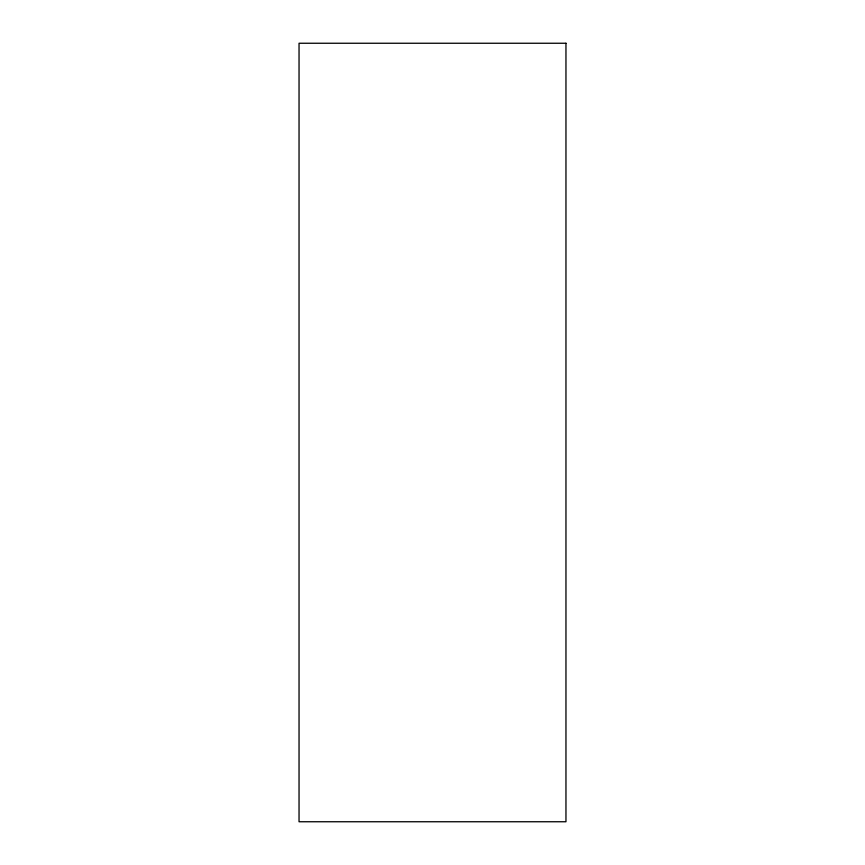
<?xml version="1.0" encoding="UTF-8"?>
<svg xmlns="http://www.w3.org/2000/svg" width="865" height="865" viewBox="0 0 865 865"><rect width="100%" height="100%" fill="white"/><g stroke="black" fill="none" stroke-linecap="round" stroke-linejoin="round"><path stroke-width="1.3" d="M565.959 43.25L299.041 43.25L299.041 821.75L565.959 821.75L565.959 43.25"/></g></svg>
